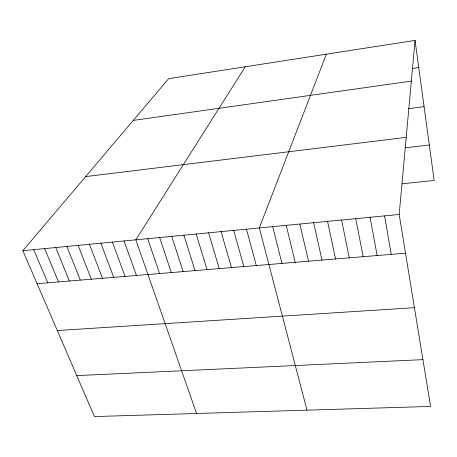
<?xml version="1.0" encoding="UTF-8"?>
<svg xmlns="http://www.w3.org/2000/svg" width="457" height="457" viewBox="0 0 457 457"><rect width="100%" height="100%" fill="white"/><g stroke="black" fill="none" stroke-linecap="round" stroke-linejoin="round"><path stroke-width="0.69" d="M399.184 214.476L415.047 40.433L168.656 78.638L22.85 250.699L94.428 416.567L430.58 406.439L399.184 214.476L22.85 250.699M326.355 54.183L259.325 227.94L306.99 410.163M245.26 66.756L135.832 239.822L196.55 413.494M412.528 68.436L418.743 67.527M133.25 120.42L411.34 81.106M408.592 108.669L424.079 106.624M85.642 176.602L406.21 137.368M405.136 147.84L429.312 144.966M402.234 183.834L434.15 180.435L415.047 40.433M37.091 283.694L405.513 253.189M57.302 330.537L414.43 307.692M76.753 375.614L422.925 359.648M33.715 249.653L47.757 282.809M44.672 248.597L58.519 281.923M55.72 247.534L69.367 281.021M66.871 246.46L80.312 280.118M78.113 245.38L91.349 279.204M89.452 244.289L102.477 278.279M100.894 243.187L113.702 277.353M112.439 242.079L125.024 276.416M124.081 240.953L136.443 275.468M147.685 238.685L159.579 273.554M159.642 237.531L171.301 272.583M171.712 236.372L183.12 271.607M183.885 235.201L195.048 270.618M196.173 234.018L207.084 269.619M208.575 232.824L219.223 268.613M221.085 231.619L231.476 267.602M233.716 230.402L243.832 266.58M246.46 229.18L256.303 265.546M272.703 226.649L281.975 263.421M286.213 225.352L295.182 262.324M299.855 224.039L308.515 261.221M313.628 222.713L321.979 260.107M327.538 221.377L335.569 258.982M341.585 220.023L349.291 257.845M355.769 218.657L363.144 256.697M370.096 217.281L377.128 255.543M384.571 215.887L391.255 254.372"/></g></svg>
